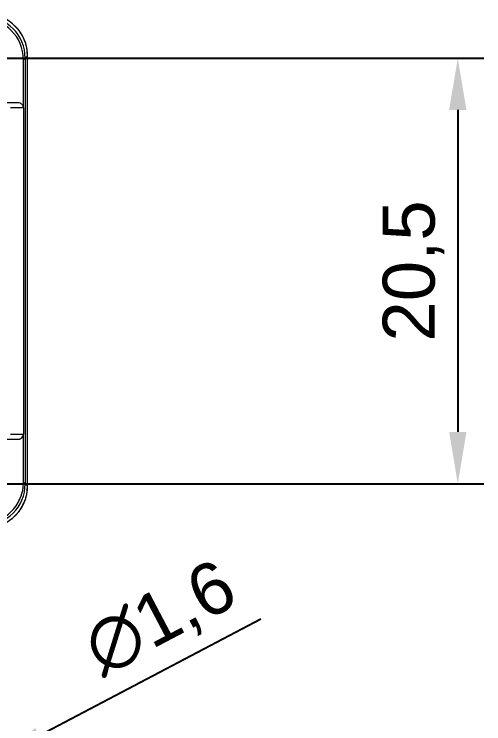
# Model space of a CAD drawing. Header units: millimetres. Extents: x 28 to 240, y 63 to 178.
# Drawn here: x 140.05 to 162.64, y 97.3 to 131.46 of the extents above; entities that cross this region are included whole.
import ezdxf

# ---------------------------------------------------------------- set-up
doc = ezdxf.new("R2010")
doc.units = ezdxf.units.MM
doc.layers.add('ly1', color=140, linetype='Continuous')
doc.styles.get("Standard").update_dxf_attribs({"font": 'arial.ttf'})
doc.dimstyles.new('ISO-25', dxfattribs={"dimtxt": 2.5, "dimasz": 2.5, "dimexe": 1.25, "dimexo": 0.625, "dimtad": 1, "dimtxsty": 'Standard', "dimcen": 2.5, "dimadec": 0, "dimazin": 0, "dimtfac": 1, "dimtmove": 0, "dimatfit": 3, "dimfxl": 1, "dimarcsym": 0})

# ---------------------------------------------------------------- blocks, each defined once
blk = doc.blocks.new('*D8')
at = {"layer": 'Defpoints', "color": 0, "transparency": 16777216}
for p in [(113.884, 129.351), (113.884, 108.851), (161.387, 108.851)]:
    blk.add_point(p, dxfattribs=at)
at = {"layer": 'ly1', "color": 0, "lineweight": -2, "transparency": 16777216}
for p, q in [((114.509, 129.351), (162.637, 129.351)), ((161.387, 126.851), (161.387, 111.351)), ((114.509, 108.851), (162.637, 108.851))]:
    blk.add_line(p, q, dxfattribs=at)
at = {"layer": 'ly1', "color": 0, "transparency": 16777216}
for points in [[(160.97, 126.851), (161.803, 126.851), (161.387, 129.351)], [(160.97, 111.351), (161.803, 111.351), (161.387, 108.851)]]:
    blk.add_solid(points, dxfattribs=at)
at = {"layer": 'ly1', "color": 0, "transparency": 16777216, "insert": (159.259, 119.101), "char_height": 2.5, "attachment_point": 5, "rotation": 90}
blk.add_mtext('20,5', dxfattribs=at)
blk = doc.blocks.new('*D12')
at = {"layer": 'Defpoints', "color": 0, "transparency": 16777216}
for p in [(139.042, 95.562), (137.626, 94.817)]:
    blk.add_point(p, dxfattribs=at)
at = {"layer": 'ly1', "color": 0, "lineweight": -2, "transparency": 16777216}
for p, q in [((151.913, 102.339), (141.254, 96.727)), ((137.626, 94.817), (139.042, 95.562)), ((135.414, 93.652), (133.202, 92.487))]:
    blk.add_line(p, q, dxfattribs=at)
at = {"layer": 'ly1', "color": 0, "transparency": 16777216}
for points in [[(141.06, 97.095), (141.448, 96.358), (139.042, 95.562)], [(135.22, 94.02), (135.608, 93.283), (137.626, 94.817)]]:
    blk.add_solid(points, dxfattribs=at)
at = {"layer": 'ly1', "color": 0, "transparency": 16777216, "insert": (147.133, 102.273), "char_height": 2.5, "attachment_point": 5, "rotation": 27.7687}
blk.add_mtext('∅1,6', dxfattribs=at)

msp = doc.modelspace()

# ---------------------------------------------------------------- linework, layer by layer
at = {"color": 7, "linetype": 'Continuous', "lineweight": 15}
for p, q in [((140.5, 129.267), (140.584, 129.351)), ((140.5, 126.953), (140.5, 129.267)), ((140.584, 129.351), (140.696, 129.463)), ((140.584, 129.351), (140.584, 108.851)), ((140.696, 108.739), (140.696, 129.463)), ((140.23, 127.201), (139.712, 127.201)), ((140.5, 126.953), (139.879, 126.951)), ((140.5, 126.953), (140.5, 111.249)), ((139.879, 111.251), (140.5, 111.249)), ((140.5, 108.934), (140.5, 111.249)), ((139.712, 111.001), (140.23, 111.001)), ((140.584, 108.851), (140.5, 108.934)), ((140.584, 108.851), (140.696, 108.739))]:
    msp.add_line(p, q, dxfattribs=at)
for centre, major_axis, ratio, start_param, end_param in [((138.5, 129.267), (1.414, 1.414), 0.999805, 5.497885, 7.068486), ((138.584, 129.351), (1.414, 1.414), 0.999805, 5.497885, 7.068486), ((138.696, 129.462), (1.414, 1.414), 0.999924, 5.497825, 7.068545), ((138.584, 108.851), (-1.414, 1.414), 0.999805, 2.356292, 3.926893), ((138.696, 108.739), (1.414, -1.414), 0.999924, 5.497825, 7.068545)]:
    msp.add_ellipse(centre, major_axis=major_axis, ratio=ratio, start_param=start_param, end_param=end_param, dxfattribs=at)
for points, knots in [([(140.694, 129.461), (140.693, 129.513), (140.691, 129.615), (140.674, 129.766), (140.644, 129.927), (140.594, 130.101), (140.499, 130.336), (140.348, 130.605), (140.116, 130.883), (139.838, 131.114), (139.569, 131.266), (139.334, 131.361), (139.137, 131.417), (138.923, 131.454), (138.771, 131.459), (138.694, 131.461)], [0, 0, 0, 0, 0.049444, 0.09758, 0.144682, 0.206455, 0.270169, 0.385967, 0.500021, 0.61391, 0.729873, 0.793429, 0.85536, 0.926277, 1, 1, 1, 1]), ([(140.5, 126.953), (140.499, 126.968), (140.497, 126.999), (140.482, 127.045), (140.458, 127.088), (140.416, 127.136), (140.342, 127.187), (140.271, 127.196), (140.23, 127.201)], [0, 0, 0, 0, 0.112682, 0.229587, 0.35135, 0.478532, 0.696809, 1, 1, 1, 1]), ([(140.23, 111.001), (140.248, 111.002), (140.282, 111.004), (140.328, 111.017), (140.367, 111.034), (140.398, 111.054), (140.441, 111.09), (140.488, 111.153), (140.496, 111.218), (140.5, 111.249)], [0, 0, 0, 0, 0.13235, 0.250904, 0.355683, 0.446718, 0.524063, 0.771622, 1, 1, 1, 1]), ([(138.5, 106.935), (138.552, 106.936), (138.654, 106.938), (138.805, 106.955), (138.967, 106.985), (139.141, 107.035), (139.375, 107.129), (139.644, 107.281), (139.922, 107.512), (140.154, 107.79), (140.305, 108.059), (140.4, 108.294), (140.457, 108.492), (140.494, 108.706), (140.498, 108.857), (140.5, 108.934)], [0, 0, 0, 0, 0.049444, 0.09758, 0.144682, 0.206455, 0.270169, 0.385967, 0.500021, 0.61391, 0.729873, 0.793429, 0.85536, 0.926277, 1, 1, 1, 1]), ([(138.694, 106.741), (138.746, 106.742), (138.848, 106.744), (138.999, 106.761), (139.16, 106.791), (139.334, 106.841), (139.569, 106.935), (139.838, 107.087), (140.116, 107.319), (140.348, 107.597), (140.499, 107.866), (140.594, 108.1), (140.65, 108.298), (140.687, 108.512), (140.692, 108.663), (140.694, 108.741)], [0, 0, 0, 0, 0.049444, 0.09758, 0.144682, 0.206455, 0.270169, 0.385967, 0.500021, 0.61391, 0.729873, 0.793429, 0.85536, 0.926277, 1, 1, 1, 1])]:
    msp.add_open_spline(points, degree=3, knots=knots, dxfattribs=at)

# ---------------------------------------------------------------- dimensions: what is measured, and where the dimension line sits
at = {"layer": 'ly1'}
dim = msp.add_linear_dim(base=(161.387, 108.851), p1=(113.884, 129.351), p2=(113.884, 108.851), angle=90, dimstyle='ISO-25', dxfattribs=at)
dim.commit()
dim.dimension.update_dxf_attribs({"geometry": '*D8', "text_midpoint": (159.259, 119.101)})
dim = msp.add_diameter_dim_2p(p1=(137.626, 94.817), p2=(139.042, 95.562), dimstyle='ISO-25', dxfattribs=at)
dim.commit()
dim.dimension.update_dxf_attribs({"geometry": '*D12', "text_midpoint": (148.144, 100.354), "dimtype": 163})

doc.saveas('drawing.dxf')
